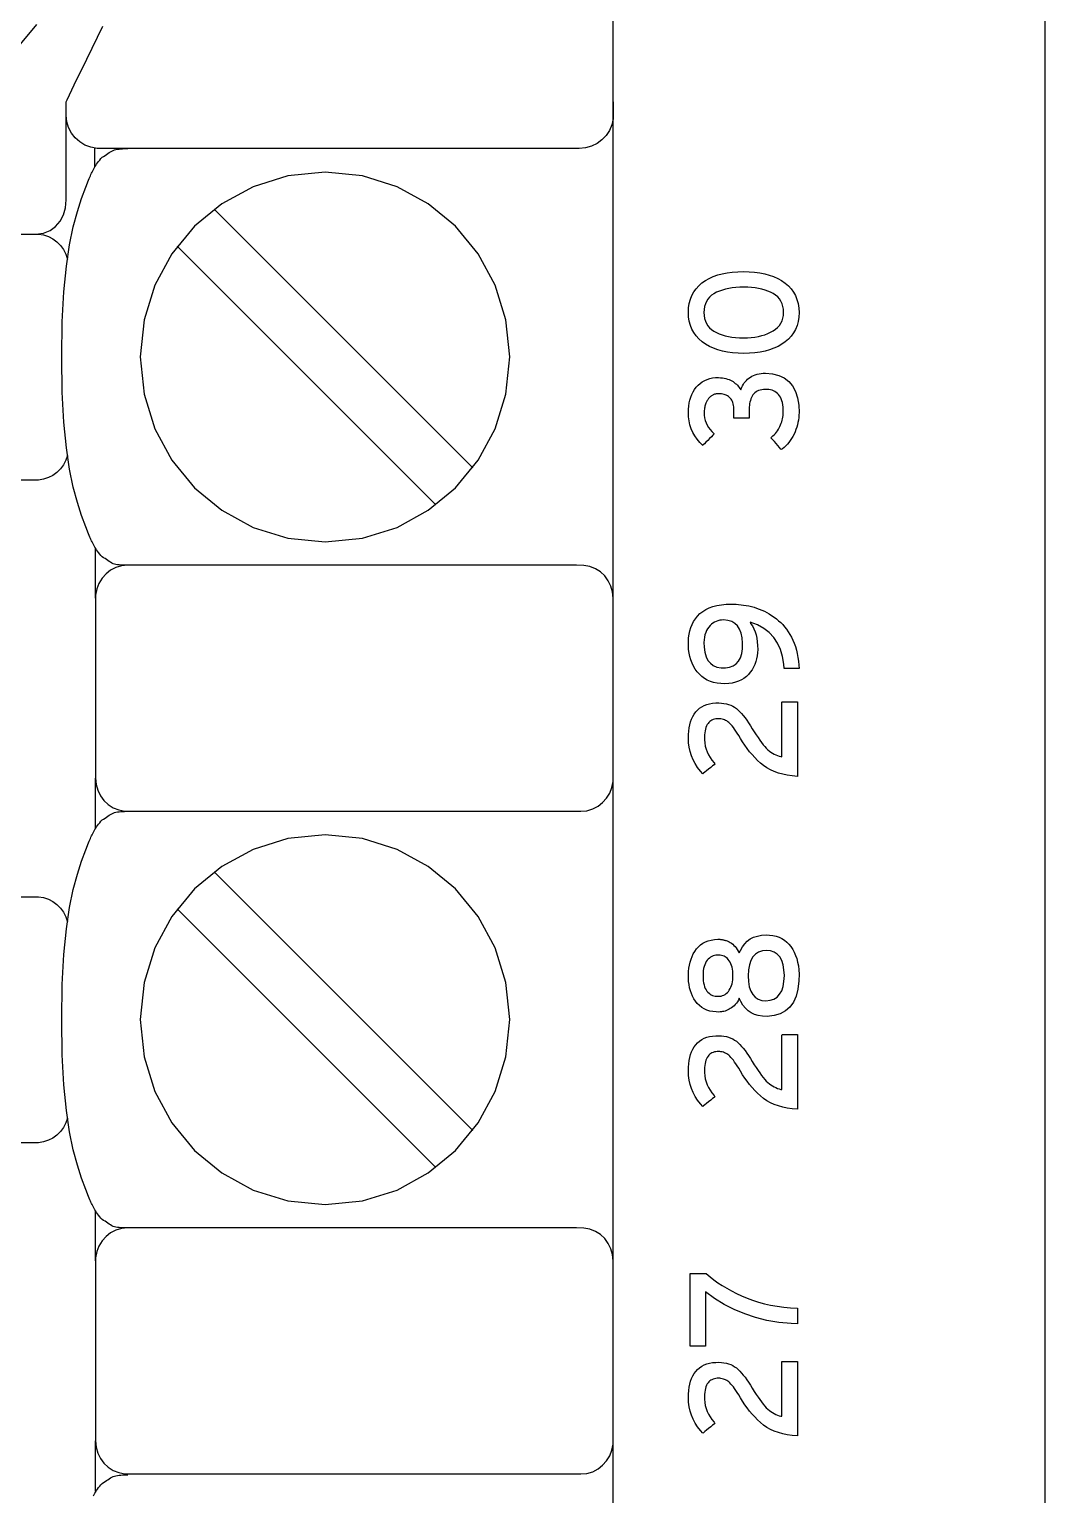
# Model space of a CAD drawing. Extents: x 1 to 47.7, y 0.2 to 35.
# Drawn here: x 37.568 to 38.487, y 16.23 to 17.557 of the extents above; entities that cross this region are included whole.
import ezdxf

# ---------------------------------------------------------------- set-up
doc = ezdxf.new("R2010")
doc.units = 0
doc.header["$MEASUREMENT"] = 0
doc.layers.add('7_0_____DWG', color=7, linetype='CONTINUOUS')

msp = doc.modelspace()

# ---------------------------------------------------------------- linework, layer by layer
at = {"layer": '7_0_____DWG'}
for points in [[(38.0963, 16.0398), (38.0963, 16.3369), (38.0963, 16.6689), (38.0963, 17.0008), (38.0963, 17.2979), (38.0963, 17.5252), (38.0963, 17.6479)], [(38.4871, 17.6013), (38.4871, 17.536), (38.4871, 17.4698), (38.4871, 17.4026), (38.4871, 17.3346), (38.4871, 17.2657), (38.4871, 17.196), (38.4871, 17.1254), (38.4871, 17.0539), (38.4871, 16.9816), (38.4871, 16.9085), (38.4871, 16.8346), (38.4871, 16.7599), (38.4871, 16.6844), (38.4871, 16.6081), (38.4871, 16.5311), (38.4871, 16.4534), (38.4871, 16.3749), (38.4871, 16.2956), (38.4871, 16.2157)], [(37.5741, 17.5611), (37.5579, 17.5415), (37.5383, 17.5254), (37.5158, 17.5131), (37.4909, 17.5054), (37.4642, 17.5027), (37.4375, 17.5054), (37.4127, 17.5131), (37.3902, 17.5254), (37.3706, 17.5415), (37.3544, 17.5611)], [(38.0963, 17.4911), (38.0963, 17.4906), (38.0963, 17.4894), (38.0963, 17.4876), (38.0963, 17.4855), (38.0963, 17.4833), (38.0963, 17.4813), (38.0963, 17.4797), (38.0963, 17.4788), (38.0962, 17.4758), (38.0951, 17.4703), (38.093, 17.4652), (38.09, 17.4606), (38.0862, 17.4566), (38.0818, 17.4533), (38.0768, 17.4508), (38.0713, 17.4493), (38.0654, 17.4487), (38.0488, 17.4487), (38.0047, 17.4487), (37.9415, 17.4487), (37.8678, 17.4487), (37.7919, 17.4487), (37.7224, 17.4487), (37.6677, 17.4487), (37.6363, 17.4487), (37.629, 17.4489), (37.6233, 17.4499), (37.618, 17.4519), (37.6133, 17.4548), (37.6092, 17.4585), (37.6058, 17.4628), (37.6032, 17.4677), (37.6016, 17.473), (37.6011, 17.4787), (37.6011, 17.4792), (37.6011, 17.4805), (37.6011, 17.4823), (37.6011, 17.4844), (37.6011, 17.4865), (37.6011, 17.4885), (37.6011, 17.4901), (37.6011, 17.491), (37.602, 17.4929), (37.6084, 17.5064), (37.6197, 17.5298), (37.6341, 17.5595)], [(37.5737, 17.3714), (37.5805, 17.3723), (37.5864, 17.3746), (37.5915, 17.3782), (37.5955, 17.383), (37.5986, 17.3887), (37.6004, 17.3952), (37.6011, 17.4023), (37.6011, 17.4065), (37.6011, 17.4175), (37.6011, 17.4324), (37.6011, 17.4487), (37.6011, 17.4636), (37.6011, 17.4745), (37.6011, 17.4788)], [(37.6568, 17.0716), (37.6553, 17.0716), (37.6537, 17.0716), (37.6521, 17.0716), (37.6505, 17.0717), (37.649, 17.0718), (37.6475, 17.072), (37.6461, 17.0722), (37.6449, 17.0725), (37.6437, 17.0729), (37.6425, 17.0735), (37.6412, 17.0742), (37.64, 17.075), (37.6387, 17.0758), (37.6374, 17.0766), (37.6362, 17.0775), (37.6349, 17.0783), (37.6337, 17.0791), (37.6325, 17.0803), (37.6314, 17.0816), (37.6304, 17.0829), (37.6295, 17.0842), (37.6286, 17.0854), (37.6278, 17.0866), (37.6271, 17.0879), (37.6264, 17.0891), (37.6257, 17.0903), (37.6251, 17.0915), (37.6245, 17.0926), (37.624, 17.0937), (37.6235, 17.0947), (37.623, 17.0958), (37.6225, 17.097), (37.6219, 17.0984), (37.6213, 17.0999), (37.6188, 17.1062), (37.615, 17.1165), (37.6112, 17.1282), (37.6075, 17.1421), (37.6041, 17.1584), (37.6013, 17.1779), (37.599, 17.201), (37.5975, 17.2282), (37.597, 17.26), (37.5975, 17.2919), (37.599, 17.3191), (37.6013, 17.3422), (37.6041, 17.3616), (37.6075, 17.378), (37.6112, 17.3918), (37.615, 17.4036), (37.6188, 17.4139), (37.6213, 17.4202), (37.6219, 17.4217), (37.6225, 17.423), (37.623, 17.4242), (37.6235, 17.4253), (37.624, 17.4264), (37.6245, 17.4274), (37.6251, 17.4285), (37.6257, 17.4297), (37.6264, 17.4309), (37.6271, 17.4322), (37.6278, 17.4334), (37.6286, 17.4346), (37.6295, 17.4359), (37.6304, 17.4371), (37.6314, 17.4384), (37.6325, 17.4397), (37.6337, 17.441), (37.6349, 17.4417), (37.6362, 17.4426), (37.6374, 17.4434), (37.6387, 17.4443), (37.64, 17.4451), (37.6412, 17.4458), (37.6425, 17.4465), (37.6437, 17.4471), (37.6449, 17.4475), (37.6461, 17.4478), (37.6475, 17.4481), (37.649, 17.4483), (37.6505, 17.4485), (37.6521, 17.4486), (37.6537, 17.4487), (37.6553, 17.4487), (37.6568, 17.4487)], [(37.6269, 17.4318), (37.6269, 17.4491)], [(37.9692, 17.1597), (37.7349, 17.3939)], [(37.5362, 17.3714), (37.5685, 17.3714), (37.576, 17.3713), (37.5806, 17.3706), (37.585, 17.3691), (37.589, 17.367), (37.5927, 17.3643), (37.5959, 17.3611), (37.5986, 17.3574), (37.6007, 17.3532), (37.6021, 17.3487)], [(37.9357, 17.1263), (37.7015, 17.3605)], [(37.6021, 17.171), (37.6006, 17.1665), (37.5985, 17.1624), (37.5958, 17.1588), (37.5926, 17.1555), (37.589, 17.1529), (37.585, 17.1508), (37.5806, 17.1493), (37.5759, 17.1486), (37.5685, 17.1486), (37.5362, 17.1486)], [(37.6275, 17.0416), (37.6275, 17.0871)], [(37.6275, 16.8332), (37.6275, 16.8787)], [(37.6568, 16.4715), (37.6553, 16.4716), (37.6537, 16.4716), (37.6521, 16.4716), (37.6505, 16.4717), (37.649, 16.4718), (37.6475, 16.472), (37.6461, 16.4722), (37.6449, 16.4725), (37.6437, 16.4729), (37.6425, 16.4735), (37.6412, 16.4742), (37.64, 16.475), (37.6387, 16.4758), (37.6374, 16.4766), (37.6362, 16.4775), (37.6349, 16.4783), (37.6337, 16.4791), (37.6325, 16.4803), (37.6314, 16.4816), (37.6304, 16.4829), (37.6295, 16.4842), (37.6286, 16.4854), (37.6278, 16.4866), (37.6271, 16.4879), (37.6264, 16.4891), (37.6257, 16.4903), (37.6251, 16.4915), (37.6245, 16.4926), (37.624, 16.4937), (37.6235, 16.4947), (37.623, 16.4958), (37.6225, 16.497), (37.6219, 16.4984), (37.6213, 16.4998), (37.6188, 16.5062), (37.615, 16.5164), (37.6112, 16.5282), (37.6075, 16.5421), (37.6041, 16.5584), (37.6013, 16.5779), (37.599, 16.601), (37.5975, 16.6282), (37.597, 16.66), (37.5975, 16.6919), (37.599, 16.7191), (37.6013, 16.7422), (37.6041, 16.7616), (37.6075, 16.778), (37.6112, 16.7918), (37.615, 16.8036), (37.6188, 16.8139), (37.6213, 16.8202), (37.6219, 16.8217), (37.6225, 16.823), (37.623, 16.8242), (37.6235, 16.8253), (37.624, 16.8264), (37.6245, 16.8274), (37.6251, 16.8285), (37.6257, 16.8297), (37.6264, 16.8309), (37.6271, 16.8322), (37.6278, 16.8334), (37.6286, 16.8346), (37.6295, 16.8359), (37.6304, 16.8371), (37.6314, 16.8384), (37.6325, 16.8397), (37.6337, 16.8409), (37.6349, 16.8417), (37.6362, 16.8426), (37.6374, 16.8434), (37.6387, 16.8442), (37.64, 16.8451), (37.6412, 16.8458), (37.6425, 16.8465), (37.6437, 16.8471), (37.6449, 16.8475), (37.6461, 16.8478), (37.6475, 16.8481), (37.649, 16.8483), (37.6505, 16.8485), (37.6521, 16.8486), (37.6537, 16.8486), (37.6553, 16.8487), (37.6568, 16.8487)], [(37.9692, 16.5597), (37.7349, 16.7939)], [(37.5362, 16.7714), (37.5685, 16.7714), (37.576, 16.7713), (37.5806, 16.7706), (37.585, 16.7691), (37.589, 16.767), (37.5927, 16.7643), (37.5959, 16.7611), (37.5986, 16.7574), (37.6007, 16.7532), (37.6021, 16.7487)], [(37.9357, 16.5262), (37.7015, 16.7605)], [(37.6021, 16.571), (37.6006, 16.5665), (37.5985, 16.5624), (37.5958, 16.5588), (37.5926, 16.5555), (37.589, 16.5529), (37.585, 16.5508), (37.5806, 16.5493), (37.5759, 16.5486), (37.5685, 16.5485), (37.5362, 16.5485)], [(37.6275, 16.4416), (37.6275, 16.4871)], [(37.6275, 16.2332), (37.6275, 16.2787)], [(37.6257, 16.2289), (37.6264, 16.2302), (37.6271, 16.2314), (37.6278, 16.2326), (37.6286, 16.2339), (37.6295, 16.2351), (37.6304, 16.2364), (37.6314, 16.2377), (37.6325, 16.239), (37.6337, 16.2402), (37.6349, 16.241), (37.6362, 16.2418), (37.6374, 16.2427), (37.6387, 16.2435), (37.64, 16.2443), (37.6412, 16.2451), (37.6425, 16.2457), (37.6437, 16.2463), (37.6449, 16.2468), (37.6461, 16.2471), (37.6475, 16.2473), (37.649, 16.2475), (37.6505, 16.2477), (37.6521, 16.2478), (37.6537, 16.2479), (37.6553, 16.2479), (37.6568, 16.2479)]]:
    msp.add_lwpolyline(points, dxfattribs=at)
for points in [[(37.8355, 17.0927), (37.8692, 17.0961), (37.9006, 17.1058), (37.9289, 17.1213), (37.9537, 17.1417), (37.9741, 17.1665), (37.9895, 17.1949), (37.9992, 17.2263), (38.0026, 17.2601), (37.9992, 17.2938), (37.9895, 17.3252), (37.9741, 17.3536), (37.9537, 17.3784), (37.9289, 17.3988), (37.9006, 17.4142), (37.8692, 17.424), (37.8355, 17.4274), (37.8018, 17.424), (37.7704, 17.4142), (37.7419, 17.3988), (37.7171, 17.3784), (37.6967, 17.3536), (37.6812, 17.3252), (37.6715, 17.2938), (37.668, 17.2601), (37.6715, 17.2263), (37.6812, 17.1949), (37.6967, 17.1665), (37.7171, 17.1417), (37.7419, 17.1213), (37.7704, 17.1058), (37.8018, 17.0961)], [(38.2143, 17.3375), (38.2195, 17.3373), (38.2244, 17.337), (38.2291, 17.3363), (38.2335, 17.3354), (38.2377, 17.3342), (38.2416, 17.3328), (38.2454, 17.3311), (38.2488, 17.3292), (38.2521, 17.3269), (38.255, 17.3245), (38.2575, 17.3217), (38.2596, 17.3188), (38.2614, 17.3156), (38.2627, 17.3121), (38.2638, 17.3084), (38.2644, 17.3044), (38.2647, 17.3002), (38.2644, 17.2961), (38.2638, 17.2921), (38.2628, 17.2885), (38.2614, 17.285), (38.2596, 17.2819), (38.2575, 17.2789), (38.255, 17.2762), (38.2522, 17.2738), (38.249, 17.2716), (38.2456, 17.2696), (38.2419, 17.2679), (38.238, 17.2665), (38.2338, 17.2653), (38.2294, 17.2644), (38.2247, 17.2638), (38.2198, 17.2634), (38.2146, 17.2632), (38.2095, 17.2634), (38.2045, 17.2638), (38.1999, 17.2644), (38.1954, 17.2653), (38.1912, 17.2665), (38.1873, 17.268), (38.1835, 17.2697), (38.18, 17.2717), (38.1768, 17.2739), (38.1739, 17.2764), (38.1714, 17.2791), (38.1693, 17.2821), (38.1675, 17.2853), (38.1662, 17.2887), (38.1652, 17.2924), (38.1646, 17.2963), (38.1644, 17.3005), (38.1646, 17.3047), (38.1652, 17.3086), (38.1662, 17.3123), (38.1676, 17.3158), (38.1693, 17.319), (38.1714, 17.3219), (38.1739, 17.3246), (38.1767, 17.3271), (38.1799, 17.3293), (38.1833, 17.3312), (38.187, 17.3329), (38.191, 17.3343), (38.1951, 17.3354), (38.1996, 17.3363), (38.2042, 17.337), (38.2092, 17.3373)], [(38.2146, 17.3232), (38.211, 17.3232), (38.2075, 17.323), (38.2042, 17.3226), (38.2011, 17.3221), (38.198, 17.3214), (38.1952, 17.3206), (38.1925, 17.3197), (38.1899, 17.3186), (38.1876, 17.3173), (38.1855, 17.3159), (38.1836, 17.3142), (38.1821, 17.3124), (38.1808, 17.3103), (38.1798, 17.3081), (38.1791, 17.3057), (38.1786, 17.303), (38.1785, 17.3002), (38.1786, 17.2975), (38.1791, 17.2949), (38.1798, 17.2925), (38.1808, 17.2903), (38.182, 17.2883), (38.1836, 17.2864), (38.1854, 17.2848), (38.1874, 17.2834), (38.1898, 17.2821), (38.1923, 17.281), (38.1949, 17.28), (38.1978, 17.2792), (38.2008, 17.2786), (38.2039, 17.2781), (38.2072, 17.2777), (38.2107, 17.2775), (38.2143, 17.2775), (38.2179, 17.2775), (38.2214, 17.2778), (38.2247, 17.2781), (38.2278, 17.2787), (38.2308, 17.2794), (38.2336, 17.2802), (38.2363, 17.2812), (38.2388, 17.2824), (38.2412, 17.2836), (38.2433, 17.2851), (38.2452, 17.2867), (38.2468, 17.2886), (38.2481, 17.2906), (38.2492, 17.2928), (38.2499, 17.2952), (38.2504, 17.2977), (38.2506, 17.3005), (38.2504, 17.3033), (38.2499, 17.3059), (38.2492, 17.3083), (38.2482, 17.3106), (38.2469, 17.3126), (38.2453, 17.3144), (38.2434, 17.316), (38.2413, 17.3175), (38.2389, 17.3187), (38.2364, 17.3198), (38.2338, 17.3207), (38.231, 17.3215), (38.228, 17.3221), (38.2249, 17.3226), (38.2216, 17.323), (38.2182, 17.3232)], [(38.2342, 17.2454), (38.2407, 17.2448), (38.2464, 17.2434), (38.2513, 17.2411), (38.2554, 17.2379), (38.2588, 17.2339), (38.2614, 17.2289), (38.2633, 17.2231), (38.2643, 17.2165), (38.2647, 17.2097), (38.2645, 17.2075), (38.2643, 17.2052), (38.264, 17.203), (38.2636, 17.2008), (38.2631, 17.1986), (38.2625, 17.1964), (38.2618, 17.1943), (38.261, 17.1922), (38.2601, 17.1901), (38.259, 17.1881), (38.2579, 17.1862), (38.2567, 17.1844), (38.2554, 17.1827), (38.2541, 17.1811), (38.2526, 17.1796), (38.2511, 17.1782), (38.2495, 17.1769), (38.2485, 17.1762), (38.2479, 17.1769), (38.2468, 17.1782), (38.2454, 17.1798), (38.2438, 17.1816), (38.2423, 17.1834), (38.2409, 17.185), (38.2398, 17.1862), (38.2392, 17.1869), (38.2398, 17.1876), (38.241, 17.1886), (38.2421, 17.1897), (38.2432, 17.1909), (38.2442, 17.1921), (38.2451, 17.1933), (38.2459, 17.1946), (38.2466, 17.1959), (38.2473, 17.1972), (38.2479, 17.1986), (38.2485, 17.2), (38.2489, 17.2014), (38.2493, 17.2028), (38.2497, 17.2042), (38.2499, 17.2056), (38.2501, 17.207), (38.2502, 17.2085), (38.2503, 17.2099), (38.2502, 17.2122), (38.2501, 17.2145), (38.2498, 17.2167), (38.2495, 17.2187), (38.249, 17.2205), (38.2484, 17.2222), (38.2477, 17.2237), (38.2469, 17.225), (38.2459, 17.2261), (38.245, 17.2271), (38.2439, 17.228), (38.2427, 17.2287), (38.2415, 17.2294), (38.2402, 17.2299), (38.2388, 17.2303), (38.2373, 17.2305), (38.2357, 17.2307), (38.234, 17.2307), (38.2324, 17.2306), (38.2308, 17.2304), (38.2294, 17.2301), (38.228, 17.2296), (38.2268, 17.2291), (38.2257, 17.2284), (38.2246, 17.2276), (38.2237, 17.2267), (38.2229, 17.2257), (38.2222, 17.2246), (38.2215, 17.2234), (38.221, 17.2221), (38.2206, 17.2207), (38.2202, 17.2193), (38.2199, 17.2178), (38.2197, 17.2163), (38.2196, 17.2146), (38.2196, 17.2136), (38.2196, 17.213), (38.2196, 17.212), (38.2196, 17.2107), (38.2196, 17.2092), (38.2196, 17.2078), (38.2196, 17.2065), (38.2196, 17.2054), (38.2196, 17.2049), (38.2195, 17.2048), (38.2185, 17.2048), (38.2168, 17.2048), (38.2146, 17.2048), (38.2122, 17.2048), (38.2099, 17.2048), (38.2079, 17.2048), (38.2063, 17.2048), (38.2056, 17.2048), (38.2055, 17.205), (38.2055, 17.2057), (38.2055, 17.2068), (38.2055, 17.2081), (38.2055, 17.2096), (38.2055, 17.211), (38.2055, 17.2122), (38.2055, 17.2131), (38.2055, 17.2135), (38.2055, 17.2148), (38.2054, 17.2162), (38.2051, 17.2175), (38.2048, 17.2187), (38.2043, 17.2199), (38.2038, 17.2209), (38.2031, 17.2219), (38.2024, 17.2228), (38.2015, 17.2236), (38.2006, 17.2243), (38.1997, 17.2249), (38.1987, 17.2254), (38.1977, 17.2258), (38.1967, 17.2262), (38.1956, 17.2265), (38.1944, 17.2267), (38.1932, 17.2268), (38.1921, 17.2268), (38.1916, 17.2268), (38.1911, 17.2268), (38.1906, 17.2267), (38.1901, 17.2267), (38.1896, 17.2266), (38.1891, 17.2265), (38.1886, 17.2264), (38.188, 17.2263), (38.1875, 17.2261), (38.187, 17.2259), (38.1865, 17.2256), (38.186, 17.2253), (38.1855, 17.225), (38.185, 17.2247), (38.1845, 17.2243), (38.1841, 17.2239), (38.1836, 17.2235), (38.1832, 17.223), (38.1827, 17.2225), (38.1823, 17.222), (38.1819, 17.2214), (38.1815, 17.2208), (38.1811, 17.2202), (38.1807, 17.2195), (38.1804, 17.2188), (38.1801, 17.2181), (38.1798, 17.2173), (38.1796, 17.2165), (38.1794, 17.2156), (38.1792, 17.2147), (38.179, 17.2137), (38.1789, 17.2127), (38.1788, 17.2117), (38.1788, 17.2105), (38.1787, 17.2094), (38.1788, 17.2073), (38.1791, 17.2049), (38.1796, 17.2027), (38.1804, 17.2005), (38.1814, 17.1983), (38.1826, 17.1963), (38.184, 17.1944), (38.1856, 17.1925), (38.1875, 17.1907), (38.1875, 17.1902), (38.1866, 17.1893), (38.1853, 17.1879), (38.1836, 17.1862), (38.1819, 17.1845), (38.1803, 17.1828), (38.1789, 17.1813), (38.1779, 17.1804), (38.1775, 17.18), (38.1747, 17.1827), (38.1723, 17.1856), (38.1702, 17.1886), (38.1684, 17.1917), (38.1669, 17.1951), (38.1658, 17.1985), (38.165, 17.2022), (38.1645, 17.2059), (38.1644, 17.2097), (38.1645, 17.2127), (38.1648, 17.2156), (38.1652, 17.2184), (38.1658, 17.2211), (38.1666, 17.2237), (38.1676, 17.2261), (38.1688, 17.2284), (38.1701, 17.2306), (38.1716, 17.2327), (38.1733, 17.2346), (38.1751, 17.2362), (38.177, 17.2377), (38.1792, 17.2389), (38.1814, 17.2398), (38.1838, 17.2406), (38.1864, 17.2411), (38.1891, 17.2414), (38.1916, 17.2414), (38.1934, 17.2413), (38.1952, 17.2411), (38.1969, 17.2409), (38.1984, 17.2405), (38.1999, 17.2401), (38.2013, 17.2396), (38.2026, 17.2391), (38.2038, 17.2385), (38.2049, 17.2378), (38.2059, 17.237), (38.2069, 17.2362), (38.2079, 17.2353), (38.2088, 17.2344), (38.2096, 17.2335), (38.2104, 17.2325), (38.2111, 17.2314), (38.2118, 17.2303), (38.2123, 17.2311), (38.2128, 17.2326), (38.2135, 17.234), (38.2142, 17.2353), (38.215, 17.2366), (38.216, 17.2378), (38.217, 17.2389), (38.2181, 17.2399), (38.2193, 17.2409), (38.2206, 17.2418), (38.222, 17.2426), (38.2235, 17.2433), (38.225, 17.2439), (38.2267, 17.2444), (38.2284, 17.2448), (38.2303, 17.2451), (38.2322, 17.2453)], [(37.6568, 17.0716), (37.6512, 17.071), (37.646, 17.0695), (37.6413, 17.067), (37.6371, 17.0637), (37.6335, 17.0597), (37.6307, 17.0551), (37.6287, 17.05), (37.6277, 17.0445), (37.6275, 17.0399), (37.6275, 17.0281), (37.6275, 17.0076), (37.6275, 16.9815), (37.6275, 16.953), (37.6275, 16.9252), (37.6275, 16.9015), (37.6275, 16.8849), (37.6275, 16.8787), (37.6281, 16.873), (37.6296, 16.8677), (37.632, 16.8628), (37.6352, 16.8585), (37.6391, 16.8548), (37.6436, 16.8519), (37.6486, 16.8499), (37.654, 16.8488), (37.6609, 16.8487), (37.6906, 16.8487), (37.7424, 16.8487), (37.8082, 16.8487), (37.88, 16.8487), (37.9498, 16.8487), (38.0096, 16.8487), (38.0514, 16.8487), (38.0671, 16.8487), (38.0726, 16.8492), (38.0778, 16.8508), (38.0826, 16.8533), (38.0868, 16.8566), (38.0903, 16.8606), (38.0932, 16.8652), (38.0951, 16.8703), (38.0962, 16.8758), (38.0963, 16.8803), (38.0963, 16.8921), (38.0963, 16.9127), (38.0963, 16.9388), (38.0963, 16.9673), (38.0963, 16.995), (38.0963, 17.0188), (38.0963, 17.0353), (38.0963, 17.0416), (38.0958, 17.0473), (38.0943, 17.0526), (38.0919, 17.0575), (38.0887, 17.0618), (38.0848, 17.0654), (38.0803, 17.0683), (38.0753, 17.0704), (38.0699, 17.0714), (38.063, 17.0716), (38.0332, 17.0716), (37.9815, 17.0716), (37.9157, 17.0716), (37.8438, 17.0716), (37.774, 17.0716), (37.7142, 17.0716), (37.6725, 17.0716)], [(38.2031, 17.0364), (38.2053, 17.0363), (38.2076, 17.0362), (38.2098, 17.036), (38.2121, 17.0358), (38.2144, 17.0355), (38.2168, 17.0351), (38.2191, 17.0346), (38.2215, 17.0341), (38.2239, 17.0335), (38.2262, 17.0327), (38.2286, 17.0318), (38.2309, 17.0309), (38.2332, 17.0298), (38.2354, 17.0286), (38.2377, 17.0274), (38.2398, 17.026), (38.242, 17.0245), (38.2441, 17.023), (38.2461, 17.0213), (38.248, 17.0196), (38.2499, 17.0177), (38.2516, 17.0156), (38.2533, 17.0135), (38.2548, 17.0112), (38.2563, 17.0088), (38.2577, 17.0063), (38.259, 17.0036), (38.2602, 17.0008), (38.2613, 16.9978), (38.2622, 16.9947), (38.2629, 16.9915), (38.2636, 16.9881), (38.2641, 16.9846), (38.2645, 16.9809), (38.2646, 16.978), (38.2639, 16.978), (38.2624, 16.978), (38.2604, 16.978), (38.2581, 16.978), (38.2558, 16.978), (38.2536, 16.978), (38.252, 16.978), (38.2511, 16.978), (38.2507, 16.982), (38.2496, 16.9889), (38.2477, 16.9952), (38.2451, 17.0009), (38.2417, 17.006), (38.2375, 17.0105), (38.2326, 17.0143), (38.2269, 17.0175), (38.2204, 17.0201), (38.2208, 17.0187), (38.2224, 17.0165), (38.2237, 17.014), (38.2248, 17.0113), (38.2257, 17.0085), (38.2264, 17.0054), (38.2268, 17.0022), (38.2271, 16.9988), (38.2272, 16.9953), (38.227, 16.9923), (38.2267, 16.9895), (38.2262, 16.9868), (38.2254, 16.9842), (38.2245, 16.9817), (38.2234, 16.9792), (38.2221, 16.9769), (38.2205, 16.9747), (38.2188, 16.9726), (38.2169, 16.9707), (38.2147, 16.969), (38.2124, 16.9676), (38.2098, 16.9664), (38.2071, 16.9655), (38.2041, 16.9648), (38.2009, 16.9644), (38.1975, 16.9642), (38.1939, 16.9643), (38.1905, 16.9646), (38.1873, 16.9653), (38.1843, 16.9662), (38.1815, 16.9675), (38.1789, 16.969), (38.1765, 16.9707), (38.1744, 16.9728), (38.1724, 16.9751), (38.1707, 16.9775), (38.1691, 16.9801), (38.1678, 16.9829), (38.1667, 16.9858), (38.1658, 16.9888), (38.1651, 16.992), (38.1646, 16.9953), (38.1644, 16.9988), (38.1644, 17.0023), (38.1646, 17.0057), (38.165, 17.009), (38.1657, 17.0121), (38.1667, 17.0151), (38.1678, 17.0179), (38.1692, 17.0205), (38.1709, 17.0231), (38.1728, 17.0254), (38.1749, 17.0277), (38.1774, 17.0296), (38.1802, 17.0314), (38.1832, 17.0328), (38.1866, 17.0341), (38.1903, 17.035), (38.1943, 17.0357), (38.1985, 17.0362)], [(38.1963, 17.022), (38.1945, 17.0219), (38.1928, 17.0217), (38.1912, 17.0213), (38.1896, 17.0207), (38.1881, 17.02), (38.1867, 17.0191), (38.1853, 17.0181), (38.184, 17.0169), (38.1828, 17.0155), (38.1817, 17.014), (38.1808, 17.0123), (38.1801, 17.0105), (38.1794, 17.0085), (38.179, 17.0063), (38.1787, 17.004), (38.1785, 17.0015), (38.1786, 16.9974), (38.1793, 16.9927), (38.1805, 16.9887), (38.1821, 16.9854), (38.1843, 16.9827), (38.187, 16.9807), (38.1902, 16.9793), (38.194, 16.9785), (38.1981, 16.9785), (38.2018, 16.9791), (38.205, 16.9803), (38.2077, 16.9822), (38.2099, 16.9847), (38.2115, 16.9878), (38.2127, 16.9915), (38.2133, 16.9959), (38.2135, 17.0008), (38.2131, 17.0057), (38.2122, 17.01), (38.2108, 17.0136), (38.209, 17.0165), (38.2066, 17.0188), (38.2037, 17.0205), (38.2002, 17.0216)], [(38.2631, 16.8803), (38.2584, 16.8807), (38.254, 16.8813), (38.2498, 16.8822), (38.2459, 16.8833), (38.2422, 16.8846), (38.2387, 16.8862), (38.2355, 16.888), (38.2325, 16.8901), (38.2297, 16.8924), (38.2271, 16.8948), (38.2246, 16.8973), (38.2222, 16.9), (38.2199, 16.9027), (38.2177, 16.9056), (38.2156, 16.9085), (38.2135, 16.9115), (38.2116, 16.9147), (38.21, 16.9174), (38.2087, 16.9195), (38.2075, 16.9213), (38.2063, 16.923), (38.2052, 16.9246), (38.2041, 16.926), (38.203, 16.9272), (38.202, 16.9282), (38.201, 16.9291), (38.2001, 16.9298), (38.1991, 16.9305), (38.1981, 16.931), (38.1971, 16.9314), (38.1961, 16.9318), (38.195, 16.9321), (38.1939, 16.9323), (38.1929, 16.9324), (38.1917, 16.9325), (38.1904, 16.9324), (38.1892, 16.9323), (38.188, 16.932), (38.1869, 16.9317), (38.1858, 16.9312), (38.1848, 16.9306), (38.1839, 16.93), (38.183, 16.9292), (38.1822, 16.9283), (38.1815, 16.9272), (38.1809, 16.926), (38.1803, 16.9247), (38.1799, 16.9232), (38.1795, 16.9216), (38.1792, 16.9198), (38.179, 16.9179), (38.1789, 16.9159), (38.1789, 16.9135), (38.1792, 16.9106), (38.1797, 16.9078), (38.1804, 16.9051), (38.1814, 16.9025), (38.1826, 16.8999), (38.184, 16.8975), (38.1857, 16.895), (38.1877, 16.8927), (38.1885, 16.8916), (38.1877, 16.8909), (38.1863, 16.8898), (38.1846, 16.8885), (38.1827, 16.8869), (38.1809, 16.8854), (38.1793, 16.8841), (38.1781, 16.8832), (38.1775, 16.8827), (38.1753, 16.8852), (38.1728, 16.8884), (38.1706, 16.8919), (38.1688, 16.8954), (38.1672, 16.899), (38.166, 16.9028), (38.1651, 16.9067), (38.1646, 16.9107), (38.1644, 16.9149), (38.1644, 16.9182), (38.1647, 16.9213), (38.1651, 16.9243), (38.1657, 16.9271), (38.1664, 16.9298), (38.1673, 16.9322), (38.1684, 16.9345), (38.1697, 16.9367), (38.1711, 16.9387), (38.1727, 16.9404), (38.1745, 16.942), (38.1765, 16.9433), (38.1787, 16.9445), (38.1811, 16.9454), (38.1836, 16.9461), (38.1863, 16.9465), (38.1892, 16.9468), (38.192, 16.9468), (38.1944, 16.9467), (38.1966, 16.9464), (38.1988, 16.946), (38.2008, 16.9454), (38.2028, 16.9447), (38.2046, 16.9439), (38.2063, 16.9429), (38.2079, 16.9417), (38.2094, 16.9404), (38.211, 16.9389), (38.2125, 16.9372), (38.2141, 16.9354), (38.2157, 16.9333), (38.2173, 16.9311), (38.2189, 16.9288), (38.2206, 16.9262), (38.2223, 16.9235), (38.2241, 16.9206), (38.2258, 16.9179), (38.2275, 16.9154), (38.2291, 16.9131), (38.2307, 16.9109), (38.2322, 16.909), (38.2336, 16.9073), (38.235, 16.9058), (38.2364, 16.9045), (38.2378, 16.9033), (38.2392, 16.9023), (38.2406, 16.9013), (38.242, 16.9005), (38.2435, 16.8997), (38.245, 16.8991), (38.2465, 16.8986), (38.248, 16.8982), (38.249, 16.8981), (38.249, 16.901), (38.249, 16.9066), (38.249, 16.914), (38.249, 16.9224), (38.249, 16.9308), (38.249, 16.9384), (38.249, 16.9442), (38.249, 16.9474), (38.2492, 16.9478), (38.2502, 16.9478), (38.2519, 16.9478), (38.2541, 16.9478), (38.2565, 16.9478), (38.2588, 16.9478), (38.2608, 16.9478), (38.2624, 16.9478), (38.2631, 16.9478), (38.2631, 16.9463), (38.2631, 16.9406), (38.2631, 16.9318), (38.2631, 16.921), (38.2631, 16.9096), (38.2631, 16.8985), (38.2631, 16.8892), (38.2631, 16.8827)], [(37.8355, 16.4927), (37.8692, 16.4961), (37.9006, 16.5058), (37.9289, 16.5213), (37.9537, 16.5417), (37.9741, 16.5665), (37.9895, 16.5949), (37.9992, 16.6263), (38.0026, 16.6601), (37.9992, 16.6938), (37.9895, 16.7252), (37.9741, 16.7536), (37.9537, 16.7784), (37.9289, 16.7988), (37.9006, 16.8142), (37.8692, 16.824), (37.8355, 16.8274), (37.8018, 16.824), (37.7704, 16.8142), (37.7419, 16.7988), (37.7171, 16.7784), (37.6967, 16.7536), (37.6812, 16.7252), (37.6715, 16.6938), (37.668, 16.6601), (37.6715, 16.6263), (37.6812, 16.5949), (37.6967, 16.5665), (37.7171, 16.5417), (37.7419, 16.5213), (37.7704, 16.5058), (37.8018, 16.4961)], [(38.2348, 16.7369), (38.238, 16.7367), (38.241, 16.7363), (38.2439, 16.7356), (38.2466, 16.7347), (38.2491, 16.7335), (38.2514, 16.732), (38.2535, 16.7303), (38.2555, 16.7284), (38.2572, 16.7262), (38.2589, 16.7237), (38.2603, 16.7211), (38.2615, 16.7183), (38.2625, 16.7153), (38.2633, 16.7121), (38.264, 16.7087), (38.2644, 16.7051), (38.2646, 16.7013), (38.2645, 16.6951), (38.2636, 16.6878), (38.2619, 16.6814), (38.2595, 16.676), (38.2563, 16.6715), (38.2523, 16.668), (38.2475, 16.6654), (38.242, 16.6637), (38.2357, 16.663), (38.2314, 16.6631), (38.2277, 16.6637), (38.2243, 16.6647), (38.2213, 16.6662), (38.2185, 16.6681), (38.216, 16.6705), (38.2138, 16.6732), (38.212, 16.6765), (38.2105, 16.6794), (38.2097, 16.6778), (38.2088, 16.6763), (38.2079, 16.675), (38.2069, 16.6738), (38.2058, 16.6727), (38.2048, 16.6717), (38.2036, 16.6709), (38.2024, 16.6701), (38.2012, 16.6695), (38.2, 16.6689), (38.1988, 16.6683), (38.1977, 16.6679), (38.1965, 16.6675), (38.1954, 16.6673), (38.1943, 16.6671), (38.1932, 16.667), (38.1921, 16.6669), (38.1896, 16.667), (38.1866, 16.6674), (38.1837, 16.6679), (38.1811, 16.6688), (38.1787, 16.6699), (38.1765, 16.6712), (38.1744, 16.6728), (38.1725, 16.6747), (38.1709, 16.6768), (38.1695, 16.679), (38.1682, 16.6813), (38.1672, 16.6837), (38.1663, 16.6863), (38.1655, 16.689), (38.165, 16.6918), (38.1646, 16.6947), (38.1644, 16.6978), (38.1644, 16.7009), (38.1645, 16.7038), (38.1648, 16.7067), (38.1653, 16.7095), (38.1659, 16.7121), (38.1668, 16.7147), (38.1677, 16.7172), (38.1689, 16.7196), (38.1702, 16.7219), (38.1718, 16.7241), (38.1735, 16.7261), (38.1754, 16.7278), (38.1775, 16.7292), (38.1798, 16.7304), (38.1823, 16.7314), (38.1851, 16.7321), (38.188, 16.7326), (38.1911, 16.7328), (38.192, 16.7328), (38.1925, 16.7328), (38.193, 16.7328), (38.1935, 16.7327), (38.194, 16.7327), (38.1946, 16.7326), (38.1951, 16.7325), (38.1957, 16.7324), (38.1963, 16.7323), (38.1969, 16.7321), (38.1975, 16.732), (38.1981, 16.7318), (38.1987, 16.7316), (38.1994, 16.7313), (38.2, 16.7311), (38.2006, 16.7308), (38.2012, 16.7305), (38.2022, 16.73), (38.2034, 16.7292), (38.2046, 16.7283), (38.2057, 16.7273), (38.2068, 16.7262), (38.2078, 16.725), (38.2087, 16.7236), (38.2096, 16.7222), (38.2104, 16.7206), (38.2116, 16.7227), (38.2133, 16.726), (38.2154, 16.7288), (38.2177, 16.7312), (38.2205, 16.7331), (38.2235, 16.7347), (38.2269, 16.7358), (38.2307, 16.7366)], [(38.192, 16.7186), (38.1906, 16.7185), (38.1893, 16.7184), (38.188, 16.7181), (38.1868, 16.7177), (38.1857, 16.7172), (38.1845, 16.7165), (38.1835, 16.7158), (38.1824, 16.7149), (38.1815, 16.7139), (38.1806, 16.7127), (38.1798, 16.7113), (38.1792, 16.7098), (38.1787, 16.7081), (38.1782, 16.7063), (38.1779, 16.7043), (38.1777, 16.7021), (38.1777, 16.6998), (38.1777, 16.6975), (38.1779, 16.6953), (38.1782, 16.6933), (38.1786, 16.6915), (38.1791, 16.6899), (38.1797, 16.6884), (38.1804, 16.6871), (38.1812, 16.6859), (38.1821, 16.6849), (38.1831, 16.684), (38.1841, 16.6832), (38.1852, 16.6826), (38.1863, 16.682), (38.1875, 16.6816), (38.1888, 16.6813), (38.1901, 16.6812), (38.1914, 16.6812), (38.1928, 16.6812), (38.1941, 16.6814), (38.1954, 16.6818), (38.1966, 16.6823), (38.1977, 16.6829), (38.1987, 16.6837), (38.1997, 16.6846), (38.2007, 16.6857), (38.2015, 16.6869), (38.2023, 16.6882), (38.203, 16.6895), (38.2036, 16.691), (38.204, 16.6926), (38.2044, 16.6943), (38.2046, 16.6961), (38.2048, 16.698), (38.2048, 16.7), (38.2048, 16.7021), (38.2046, 16.7041), (38.2044, 16.7059), (38.204, 16.7076), (38.2035, 16.7092), (38.2029, 16.7107), (38.2022, 16.7121), (38.2014, 16.7133), (38.2005, 16.7144), (38.1997, 16.7154), (38.1987, 16.7163), (38.1977, 16.717), (38.1967, 16.7176), (38.1956, 16.718), (38.1944, 16.7183), (38.1932, 16.7185)], [(38.2352, 16.7226), (38.2314, 16.7223), (38.228, 16.7212), (38.2252, 16.7195), (38.2228, 16.717), (38.221, 16.7137), (38.2197, 16.7098), (38.2189, 16.7051), (38.2185, 16.6998), (38.2189, 16.6945), (38.2196, 16.6899), (38.2209, 16.686), (38.2227, 16.6828), (38.2249, 16.6803), (38.2276, 16.6786), (38.2308, 16.6775), (38.2345, 16.6772), (38.2384, 16.6776), (38.2418, 16.6787), (38.2447, 16.6805), (38.247, 16.683), (38.2489, 16.6862), (38.2502, 16.69), (38.251, 16.6946), (38.2514, 16.6999), (38.251, 16.7052), (38.2502, 16.7098), (38.2489, 16.7137), (38.2471, 16.7169), (38.2449, 16.7194), (38.2421, 16.7212), (38.2389, 16.7223)], [(38.2631, 16.579), (38.2584, 16.5794), (38.254, 16.58), (38.2498, 16.5809), (38.2459, 16.582), (38.2422, 16.5833), (38.2387, 16.5849), (38.2355, 16.5867), (38.2325, 16.5888), (38.2297, 16.5911), (38.2271, 16.5935), (38.2246, 16.596), (38.2222, 16.5987), (38.2199, 16.6014), (38.2177, 16.6043), (38.2156, 16.6072), (38.2135, 16.6102), (38.2116, 16.6134), (38.21, 16.6161), (38.2087, 16.6182), (38.2075, 16.62), (38.2063, 16.6217), (38.2052, 16.6233), (38.2041, 16.6247), (38.203, 16.6259), (38.202, 16.6269), (38.201, 16.6278), (38.2001, 16.6286), (38.1991, 16.6292), (38.1981, 16.6297), (38.1971, 16.6301), (38.1961, 16.6305), (38.195, 16.6308), (38.1939, 16.631), (38.1929, 16.6311), (38.1917, 16.6312), (38.1904, 16.6311), (38.1892, 16.631), (38.188, 16.6308), (38.1869, 16.6304), (38.1858, 16.6299), (38.1848, 16.6294), (38.1839, 16.6287), (38.183, 16.6279), (38.1822, 16.627), (38.1815, 16.6259), (38.1809, 16.6247), (38.1803, 16.6234), (38.1799, 16.6219), (38.1795, 16.6203), (38.1792, 16.6185), (38.179, 16.6166), (38.1789, 16.6146), (38.1789, 16.6122), (38.1792, 16.6093), (38.1797, 16.6065), (38.1804, 16.6038), (38.1814, 16.6012), (38.1826, 16.5987), (38.184, 16.5962), (38.1857, 16.5938), (38.1877, 16.5914), (38.1885, 16.5903), (38.1877, 16.5897), (38.1863, 16.5886), (38.1846, 16.5872), (38.1827, 16.5856), (38.1809, 16.5841), (38.1793, 16.5828), (38.1781, 16.5819), (38.1775, 16.5814), (38.1753, 16.5839), (38.1728, 16.5872), (38.1706, 16.5906), (38.1688, 16.5941), (38.1672, 16.5977), (38.166, 16.6015), (38.1651, 16.6054), (38.1646, 16.6094), (38.1644, 16.6136), (38.1644, 16.6169), (38.1647, 16.62), (38.1651, 16.623), (38.1657, 16.6258), (38.1664, 16.6285), (38.1673, 16.6309), (38.1684, 16.6333), (38.1697, 16.6354), (38.1711, 16.6374), (38.1727, 16.6392), (38.1745, 16.6407), (38.1765, 16.642), (38.1787, 16.6432), (38.1811, 16.6441), (38.1836, 16.6448), (38.1863, 16.6452), (38.1892, 16.6455), (38.192, 16.6455), (38.1944, 16.6454), (38.1966, 16.6451), (38.1988, 16.6447), (38.2008, 16.6441), (38.2028, 16.6434), (38.2046, 16.6426), (38.2063, 16.6416), (38.2079, 16.6405), (38.2094, 16.6391), (38.211, 16.6376), (38.2125, 16.6359), (38.2141, 16.6341), (38.2157, 16.632), (38.2173, 16.6298), (38.2189, 16.6275), (38.2206, 16.6249), (38.2223, 16.6222), (38.2241, 16.6193), (38.2258, 16.6166), (38.2275, 16.6141), (38.2291, 16.6118), (38.2307, 16.6096), (38.2322, 16.6077), (38.2336, 16.606), (38.235, 16.6045), (38.2364, 16.6032), (38.2378, 16.602), (38.2392, 16.601), (38.2406, 16.6), (38.242, 16.5992), (38.2435, 16.5985), (38.245, 16.5978), (38.2465, 16.5973), (38.248, 16.5969), (38.249, 16.5969), (38.249, 16.5997), (38.249, 16.6053), (38.249, 16.6128), (38.249, 16.6211), (38.249, 16.6295), (38.249, 16.6371), (38.249, 16.6429), (38.249, 16.6461), (38.2492, 16.6465), (38.2502, 16.6465), (38.2519, 16.6465), (38.2541, 16.6465), (38.2565, 16.6465), (38.2588, 16.6465), (38.2608, 16.6465), (38.2624, 16.6465), (38.2631, 16.6465), (38.2631, 16.645), (38.2631, 16.6393), (38.2631, 16.6305), (38.2631, 16.6197), (38.2631, 16.6083), (38.2631, 16.5972), (38.2631, 16.5879), (38.2631, 16.5814)], [(37.6568, 16.4715), (37.6512, 16.471), (37.646, 16.4695), (37.6413, 16.467), (37.6371, 16.4637), (37.6335, 16.4597), (37.6307, 16.4551), (37.6287, 16.45), (37.6277, 16.4444), (37.6275, 16.4399), (37.6275, 16.4281), (37.6275, 16.4076), (37.6275, 16.3815), (37.6275, 16.353), (37.6275, 16.3252), (37.6275, 16.3015), (37.6275, 16.2849), (37.6275, 16.2787), (37.6281, 16.273), (37.6296, 16.2677), (37.632, 16.2628), (37.6352, 16.2585), (37.6391, 16.2548), (37.6436, 16.2519), (37.6486, 16.2499), (37.654, 16.2488), (37.6609, 16.2487), (37.6906, 16.2487), (37.7424, 16.2487), (37.8082, 16.2487), (37.88, 16.2487), (37.9498, 16.2487), (38.0096, 16.2487), (38.0514, 16.2487), (38.0671, 16.2487), (38.0726, 16.2492), (38.0778, 16.2508), (38.0826, 16.2533), (38.0868, 16.2566), (38.0903, 16.2606), (38.0932, 16.2652), (38.0951, 16.2703), (38.0962, 16.2758), (38.0963, 16.2803), (38.0963, 16.2921), (38.0963, 16.3127), (38.0963, 16.3388), (38.0963, 16.3673), (38.0963, 16.395), (38.0963, 16.4188), (38.0963, 16.4353), (38.0963, 16.4416), (38.0958, 16.4473), (38.0943, 16.4526), (38.0919, 16.4575), (38.0887, 16.4618), (38.0848, 16.4654), (38.0803, 16.4683), (38.0753, 16.4703), (38.0699, 16.4714), (38.063, 16.4715), (38.0332, 16.4715), (37.9815, 16.4715), (37.9157, 16.4715), (37.8438, 16.4715), (37.774, 16.4715), (37.7142, 16.4715), (37.6725, 16.4715)], [(38.1806, 16.4302), (38.184, 16.4273), (38.1875, 16.4245), (38.1912, 16.4219), (38.1951, 16.4193), (38.1992, 16.4168), (38.2035, 16.4144), (38.2079, 16.4121), (38.2126, 16.41), (38.2175, 16.4079), (38.2226, 16.406), (38.2278, 16.4043), (38.2333, 16.4028), (38.2389, 16.4016), (38.2447, 16.4006), (38.2507, 16.3998), (38.2568, 16.3992), (38.2631, 16.3988), (38.2631, 16.3983), (38.2631, 16.3968), (38.2631, 16.3947), (38.2631, 16.3923), (38.2631, 16.3898), (38.2631, 16.3875), (38.2631, 16.3857), (38.2631, 16.3847), (38.2574, 16.3849), (38.2463, 16.386), (38.2356, 16.3878), (38.2253, 16.3904), (38.2154, 16.3936), (38.2059, 16.3976), (38.1969, 16.4023), (38.1882, 16.4076), (38.18, 16.4137), (38.18, 16.4118), (38.18, 16.4068), (38.18, 16.3996), (38.18, 16.3912), (38.18, 16.3826), (38.18, 16.3747), (38.18, 16.3685), (38.18, 16.3649), (38.1799, 16.3644), (38.1789, 16.3644), (38.1771, 16.3644), (38.1748, 16.3644), (38.1724, 16.3644), (38.17, 16.3644), (38.1679, 16.3644), (38.1665, 16.3644), (38.1659, 16.3644), (38.1659, 16.3669), (38.1659, 16.3736), (38.1659, 16.3832), (38.1659, 16.3944), (38.1659, 16.4059), (38.1659, 16.4164), (38.1659, 16.4247), (38.1659, 16.4295), (38.1661, 16.4302), (38.1671, 16.4302), (38.169, 16.4302), (38.1714, 16.4302), (38.1739, 16.4302), (38.1764, 16.4302), (38.1786, 16.4302), (38.1801, 16.4302)], [(38.2631, 16.2832), (38.2584, 16.2836), (38.254, 16.2842), (38.2498, 16.2851), (38.2459, 16.2862), (38.2422, 16.2876), (38.2387, 16.2891), (38.2355, 16.2909), (38.2325, 16.293), (38.2297, 16.2953), (38.2271, 16.2977), (38.2246, 16.3003), (38.2222, 16.3029), (38.2199, 16.3056), (38.2177, 16.3085), (38.2156, 16.3114), (38.2135, 16.3145), (38.2116, 16.3176), (38.21, 16.3204), (38.2087, 16.3224), (38.2075, 16.3242), (38.2063, 16.326), (38.2052, 16.3275), (38.2041, 16.3289), (38.203, 16.3301), (38.202, 16.3312), (38.201, 16.3321), (38.2001, 16.3328), (38.1991, 16.3334), (38.1981, 16.3339), (38.1971, 16.3344), (38.1961, 16.3347), (38.195, 16.335), (38.1939, 16.3352), (38.1929, 16.3354), (38.1917, 16.3354), (38.1904, 16.3354), (38.1892, 16.3352), (38.188, 16.335), (38.1869, 16.3346), (38.1858, 16.3341), (38.1848, 16.3336), (38.1839, 16.3329), (38.183, 16.3321), (38.1822, 16.3312), (38.1815, 16.3302), (38.1809, 16.329), (38.1803, 16.3276), (38.1799, 16.3261), (38.1795, 16.3245), (38.1792, 16.3227), (38.179, 16.3208), (38.1789, 16.3188), (38.1789, 16.3164), (38.1792, 16.3135), (38.1797, 16.3108), (38.1804, 16.3081), (38.1814, 16.3054), (38.1826, 16.3029), (38.184, 16.3004), (38.1857, 16.298), (38.1877, 16.2956), (38.1885, 16.2945), (38.1877, 16.2939), (38.1863, 16.2928), (38.1846, 16.2914), (38.1827, 16.2899), (38.1809, 16.2884), (38.1793, 16.2871), (38.1781, 16.2861), (38.1775, 16.2856), (38.1753, 16.2881), (38.1728, 16.2914), (38.1706, 16.2948), (38.1688, 16.2983), (38.1672, 16.302), (38.166, 16.3057), (38.1651, 16.3096), (38.1646, 16.3137), (38.1644, 16.3178), (38.1644, 16.3211), (38.1647, 16.3243), (38.1651, 16.3272), (38.1657, 16.33), (38.1664, 16.3327), (38.1673, 16.3352), (38.1684, 16.3375), (38.1697, 16.3396), (38.1711, 16.3416), (38.1727, 16.3434), (38.1745, 16.3449), (38.1765, 16.3463), (38.1787, 16.3474), (38.1811, 16.3483), (38.1836, 16.349), (38.1863, 16.3495), (38.1892, 16.3497), (38.192, 16.3498), (38.1944, 16.3496), (38.1966, 16.3493), (38.1988, 16.3489), (38.2008, 16.3484), (38.2028, 16.3477), (38.2046, 16.3468), (38.2063, 16.3458), (38.2079, 16.3447), (38.2094, 16.3433), (38.211, 16.3418), (38.2125, 16.3401), (38.2141, 16.3383), (38.2157, 16.3363), (38.2173, 16.3341), (38.2189, 16.3317), (38.2206, 16.3292), (38.2223, 16.3264), (38.2241, 16.3235), (38.2258, 16.3208), (38.2275, 16.3183), (38.2291, 16.316), (38.2307, 16.3139), (38.2322, 16.312), (38.2336, 16.3102), (38.235, 16.3087), (38.2364, 16.3074), (38.2378, 16.3063), (38.2392, 16.3052), (38.2406, 16.3043), (38.242, 16.3034), (38.2435, 16.3027), (38.245, 16.302), (38.2465, 16.3015), (38.248, 16.3011), (38.249, 16.3011), (38.249, 16.304), (38.249, 16.3096), (38.249, 16.317), (38.249, 16.3253), (38.249, 16.3337), (38.249, 16.3413), (38.249, 16.3471), (38.249, 16.3504), (38.2492, 16.3507), (38.2502, 16.3507), (38.2519, 16.3507), (38.2541, 16.3507), (38.2565, 16.3507), (38.2588, 16.3507), (38.2608, 16.3507), (38.2624, 16.3507), (38.2631, 16.3507), (38.2631, 16.3492), (38.2631, 16.3435), (38.2631, 16.3347), (38.2631, 16.324), (38.2631, 16.3125), (38.2631, 16.3015), (38.2631, 16.2921), (38.2631, 16.2856)]]:
    msp.add_lwpolyline(points, close=True, dxfattribs=at)

doc.saveas('drawing.dxf')
